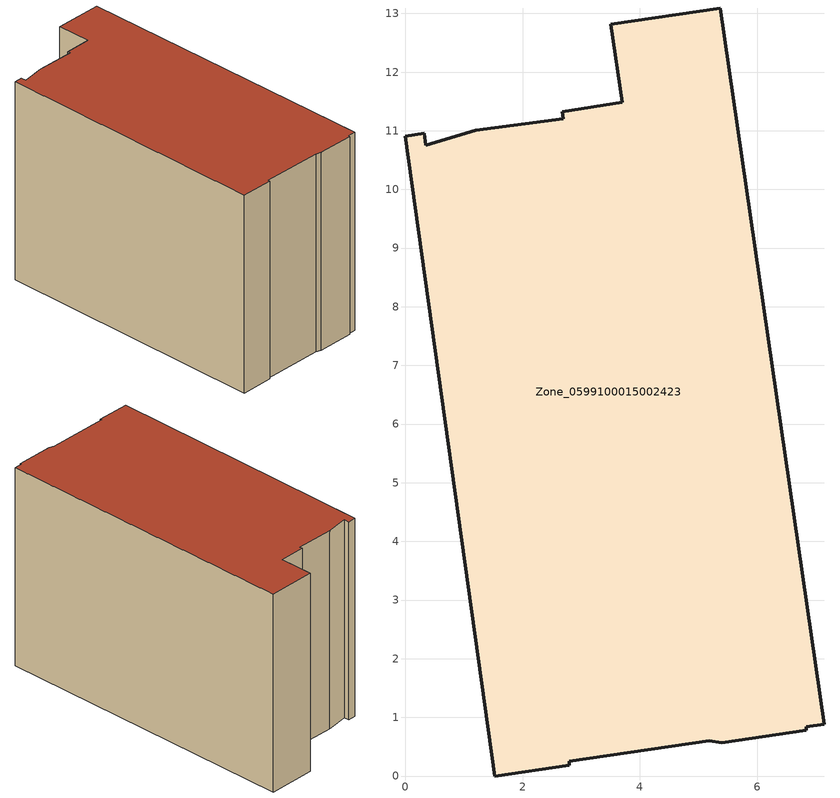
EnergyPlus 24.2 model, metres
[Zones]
Zone_0599100015002423
 floor ground (C_G): 1.2,11.01 2.69,11.21 2.68,11.32 3.7,11.48 3.5,12.81 5.37,13.09 7.14,0.88 6.83,0.84 6.84,0.78 5.39,0.57 5.18,0.6 2.79,0.25 2.8,0.19 1.52,0 0,10.9 0.32,10.96 0.35,10.75 z1.01
 wall outside (C_F): 1.52,0 2.8,0.19 2.79,0.25 5.18,0.6 5.39,0.57 6.84,0.78 6.83,0.84 7.14,0.88 5.37,13.09 3.5,12.81 3.7,11.48 2.68,11.32 2.69,11.21 1.2,11.01 0.35,10.75 0.32,10.96 0,10.9 1.52,0 z1.01:9.08
 roof outside (C_R): 2.69,11.21 1.2,11.01 0.35,10.75 0.32,10.96 0,10.9 1.52,0 2.8,0.19 2.79,0.25 5.18,0.6 5.39,0.57 6.84,0.78 6.83,0.84 7.14,0.88 5.37,13.09 3.5,12.81 3.7,11.48 2.68,11.32 z9.08
[BUILDING]
Pand.0599100015002423: North Axis=0; Terrain=City; Loads Convergence Tolerance Value=0.04; Temperature Convergence Tolerance Value=0.4; Solar Distribution=FullExterior; Maximum Number of Warmup Days=25; Minimum Number of Warmup Days=1
[Site:Location]
Rotterdam.The.Hague.AP_ZH_NLD Design_Conditions: Latitude=51.96; Longitude=4.45; Time Zone=1; Elevation=-4.5
[SITE:GROUNDTEMPERATURE:BUILDINGSURFACE]
18, 18, 18, 18, 18, 18, 18, 18, 18, 18, 18, 18
[MATERIAL] Thermal Absorptance=0.9; Solar Absorptance=0.7; Visible Absorptance=0.7
Name | Roughness | Thickness | Conductivity | Density | Specific Heat
G.TI.1975-1991 | MediumSmooth | 0.15 | 0.288461 | 540 | 1210
F.TI.1975-1991 | Rough | 0.3 | 0.230769 | 1920 | 840
R.TI.1975-1991 | MediumRough | 0.2 | 0.153846 | 1500 | 1000
[CONSTRUCTION]
C_G: G.TI.1975-1991
C_F: F.TI.1975-1991
C_R: R.TI.1975-1991
[ZONE]
Zone_0599100015002423: Type=1; Multiplier=1; Ceiling Height=Autocalculate; Volume=Autocalculate; Floor Area=autocalculate; Part of Total Floor Area=Yes
[ZONEINFILTRATION:DESIGNFLOWRATE]
Infil_Zone_0599100015002423: Zone or ZoneList or Space or SpaceList=Zone_0599100015002423; Schedule=AlwaysOn; Design Flow Rate Calculation Method=Flow/Area; Flow Rate per Floor Area=0.003; Constant Term Coefficient=1; Temperature Term Coefficient=0; Velocity Term Coefficient=0; Velocity Squared Term Coefficient=0
[HVACTEMPLATE:ZONE:IDEALLOADSAIRSYSTEM]
Zone_0599100015002423: Maximum Heating Supply Air Temperature=50; Minimum Cooling Supply Air Temperature=13; Maximum Heating Supply Air Humidity Ratio=0.0156; Minimum Cooling Supply Air Humidity Ratio=0.0077; Heating Limit=NoLimit; Cooling Limit=NoLimit; Dehumidification Control Type=ConstantSensibleHeatRatio; Cooling Sensible Heat Ratio=0.7; Dehumidification Setpoint=60; Humidification Control Type=None; Humidification Setpoint=30; Outdoor Air Method=None; Outdoor Air Flow Rate per Person=0.00944; Outdoor Air Flow Rate per Zone Floor Area=0; Outdoor Air Flow Rate per Zone=0; Demand Controlled Ventilation Type=None; Outdoor Air Economizer Type=NoEconomizer; Heat Recovery Type=None; Sensible Heat Recovery Effectiveness=0.7; Latent Heat Recovery Effectiveness=0.65
[ZONECONTROL:THERMOSTAT]
ThermostatControl_Zone_0599100015002423: Zone or ZoneList=Zone_0599100015002423; Control Type Schedule=DualSetpointControlType; Control 1=Thermostat_Zone_0599100015002423; Temperature Difference Between Cutout And Setpoint=0
[THERMOSTATSETPOINT:DUALSETPOINT]
Thermostat_Zone_0599100015002423: Heating Setpoint Temperature Schedule=HeatingSetpoint_Zone_0599100015002423; Cooling Setpoint Temperature Schedule=CoolingSetpoint_Zone_0599100015002423
[SCHEDULE:COMPACT]
HeatingSetpoint_Zone_0599100015002423: Through: 12/31, For: AllDays, Until: 24:00, 21
CoolingSetpoint_Zone_0599100015002423: Through: 12/31, For: AllDays, Until: 24:00, 24
DualSetpointControlType: Through: 12/31, For: AllDays, Until: 24:00, 4
AlwaysOn: Through: 12/31, For: AllDays, Until: 24:00, 1
